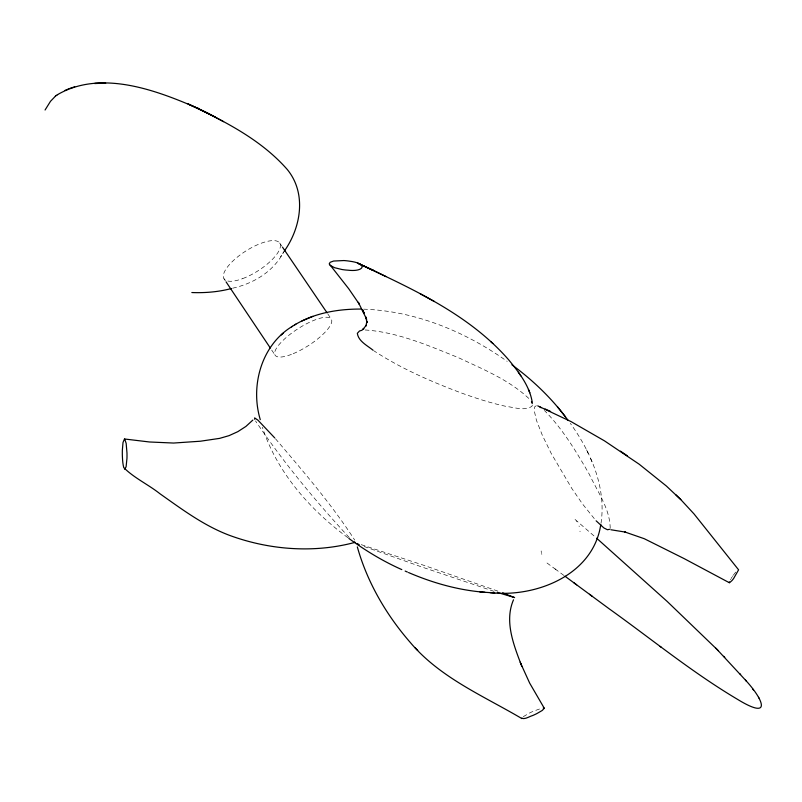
<?xml version="1.0" encoding="UTF-8"?>
<svg xmlns="http://www.w3.org/2000/svg" width="802" height="802" viewBox="0 0 802 802"><rect width="100%" height="100%" fill="white"/><g stroke="black" fill="none" stroke-linecap="round" stroke-linejoin="round"><path stroke-width="0.6" stroke-dasharray="4.01 3.01" d="M601.019 523.235C606.402 487.405 590.853 451.837 570.302 423.306M610.192 528.398C610.051 508.829 597.37 491.466 589.29 474.233C576.317 451.726 562.773 429.01 544.398 410.444M532.378 405.15L531.796 406.434C524.177 411.195 514.262 407.296 506.012 406.373C490.443 402.995 475.255 398.033 460.298 392.589C430.413 381.281 400.85 368.419 374.033 350.905M730.422 579.696L730.752 579.114M731.123 578.503L731.955 577.209M232.6 288.219C253.532 283.517 273.312 271.708 283.517 252.289M280.469 256.891L281.572 255.226M282.715 253.482L284.159 251.307M732.396 576.548L732.858 575.886M733.319 575.234L734.221 574.021A46.957 7.298 -65.8 0 1 735.875 571.976M523.265 716.687L529.23 713.168A44.822 20.331 -14.4 0 1 533.28 711.264L541.34 708.356M536.348 405.662L534.593 406.945L534.192 410.423L536.428 420.268L542.302 435.195L551.134 453.27L571.766 488.358L582.553 504.017L595.345 519.937M365.1 329.973C397.692 332.118 428.338 345.552 458.293 357.612C483.205 369.361 509.871 380.098 529.932 399.526M363.547 309.161C415.366 310.945 465.31 331.577 507.205 361.391M361.211 544.648L423.897 565.34L498.162 591.224M494.022 591.345L422.153 567.104L361.652 545.621M555.866 569.52L546.262 562.453M555.014 568.889L563.996 575.505M347.938 537.751C310.123 509.831 277.041 472.518 262.374 427.185M575.044 519.455L595.014 536.799M349.231 537.541C315.407 500.919 283.317 462.303 255.497 420.9M275.457 438.724C303.216 471.375 331.477 504.017 354.725 540.097M576.538 520.999L576.939 521.541M279.667 242.976L281.763 246.054M327.757 313.843L331.236 318.975M223.989 278.765L225.372 280.83M271.678 350.043L275.126 355.206M586.563 449.782L588.929 454.995M590.412 458.273L592.678 463.265M579.044 525.962L579.265 526.653M541.621 553.25L541.48 552.678M541.821 554.382L541.731 553.811M541.149 550.934L541.32 552.227M580.006 531.135L580.026 531.716M242.755 278.575A33.093 11.629 -32.6 0 0 279.878 243.327A33.093 11.629 -32.6 0 0 232.991 260.921A33.093 11.629 -32.6 0 0 242.755 278.575M293.171 353.682A33.393 9.905 -32.8 0 0 331.416 319.266A33.393 9.905 -32.8 0 0 285.081 338.484A33.393 9.905 -32.8 0 0 293.171 353.682"/><path stroke-width="1.2" d="M600.798 524.418C593.36 575.224 535.846 597.771 490.022 592.648M729.379 581.851L729.469 582.773L731.915 580.618A45.754 6.937 -65.4 0 0 733.569 578.583L738.592 569.821L693.981 513.881L680.828 499.636L666.362 486.012L639.154 464.188L604.467 440.849L571.054 421.601L537.761 405.862M521.841 718.081C524.418 719.985 529.741 716.236 532.869 715.444A42.937 18.657 -15 0 0 536.929 713.539L542.242 710.462L544.287 708.256L529.671 683.114L520.628 663.264L521.881 666.422M513.511 599.786C504.859 619.776 512.468 641.54 519.656 660.678L520.799 663.705L520.217 662.171M365.902 326.073L366.935 321.151L366.925 322.655L365.872 317.011L366.624 319.437L366.103 317.752M45.062 110.014L50.496 101.313L55.569 96.05M366.283 325.271L362.905 329.351M284.159 251.307C300.991 227.668 306.885 193.412 287.266 169.483C260.861 139.358 223.758 120.801 188.059 103.929L207.307 112.881L223.578 121.673M252.861 420.058L245.893 426.443L237.833 431.656L229.051 435.646L219.628 438.373L200.39 441.22L173.573 443.045L149.503 441.982L124.47 438.985L123.017 442.473L122.365 450.012A55.067 25.895 78.6 0 0 122.355 455.496C122.526 459.556 122.696 463.686 123.769 467.626C133.994 477.972 148.49 484.619 160.019 493.801C182.956 509.992 205.893 527.175 232.69 536.498C271.657 550.152 315.076 553.139 355.096 542.342L354.414 542.072M292.449 326.274C261.402 344.92 250.104 385.852 260.269 419.616M281.191 334.995L282.023 334.244M282.334 333.963L283.357 333.051M362.364 329.762L363.827 328.69L362.704 329.462M57.303 94.786C101.092 69.172 156.41 90.265 198.886 108.751L196.57 107.719L215.668 117.272M55.378 96.19L57.594 94.586M294.735 324.85C314.605 312.9 338.354 308.9 361.271 309.071M291.497 326.865L295.858 324.148M609.59 529.31L607.425 529.731L603.896 527.957L596.127 520.819M312.82 316.339L301.943 320.97M64.992 90.425L68.691 88.862M69.954 88.37L74.706 86.816M361.862 330.294L359.507 330.985L357.321 333.331C358.494 341.401 367.386 345.582 373.151 350.304M231.387 288.53C218.525 291.948 205.111 293.051 191.838 292.54M543.225 708.016L544.167 708.126M610.863 529.751L625.57 532.127L624.537 531.866L644.297 538.723L684.056 558.563L729.269 582.683M408.529 572.538C432.769 582.974 458.564 590.272 484.939 592.287M479.837 591.936L494.814 592.969M356.99 543.465L359.246 544.688M497.24 592.387L514.613 597.58L502.633 592.858M574.021 582.884L609.279 608.878C651.655 639.184 692.236 672.417 737.118 699.103C772.336 720.737 763.604 699.865 745.93 680.607M124.631 469.23L126.104 466.804L126.957 458.373A52.812 23.769 79.2 0 0 126.967 452.869L126.155 443.356L124.681 439.045M401.802 569.6C383.035 561.27 365.401 550.553 348.85 538.433M405.16 571.064L407.406 572.047M545.099 408.98L550.593 411.456M532.227 402.123C529.561 385.852 518.904 372.278 508.709 359.877C468.769 314.003 411.596 288.63 357.702 263.196L373.191 270.294L359.136 263.778M371.506 269.472L386.033 276.59M434.423 301.532L420.318 293.843M521.922 718.602C483.285 695.805 440.057 677.72 410.454 642.663C386.343 615.004 367.246 582.362 357.331 546.914M620.467 451.155L627.395 455.837M539.616 406.734L541.089 407.747M564.889 576.157L576.638 584.818M589.49 594.282L591.996 596.127M660.136 646.432L661.139 647.174M511.927 364.82C533.27 380.499 552.568 399.065 568.187 420.499M330.033 265.292L334.604 267.708L341.883 269.492A57.062 49.975 -18.2 0 0 347.958 270.184C364.339 272.179 368.339 263.607 349.913 261.231A58.315 52.09 -21.1 0 0 343.847 260.55L333.592 261.041L330.153 262.304L329.211 263.898L348.74 288.76L359.376 304.279L358.304 302.284L366.384 318.685M596.598 538.182L667.144 601.41L716.928 649.329M490.623 341.482L492.839 343.487M680.828 499.636L675.936 494.834M717.138 649.55L745.91 680.587M715.815 648.206L718.261 650.683M724.767 657.369L723.735 656.307M415.035 647.645L417.712 650.422M740.106 673.901L740.637 674.502M274.725 437.902L257.913 420.138L254.625 417.892L254.695 419.266M745.429 680.006L746.421 681.179M557.45 406.774L565.35 416.749M753.409 689.921L752.827 689.149M520.859 375.867L518.333 372.168M282.454 247.086L327.056 312.81M226.064 281.863L270.294 347.978M758.512 697.329L758.903 697.981M531.485 401.732L532.287 403.606M529.821 392.769L528.438 389.421M104.28 83.278L94.616 83.478L105.704 83.268L104.28 83.278M757.379 708.296L757.379 708.296M363.216 311.447L362.344 309.762L364.128 313.161L362.785 310.605L363.677 312.309L363.216 311.447"/></g></svg>
